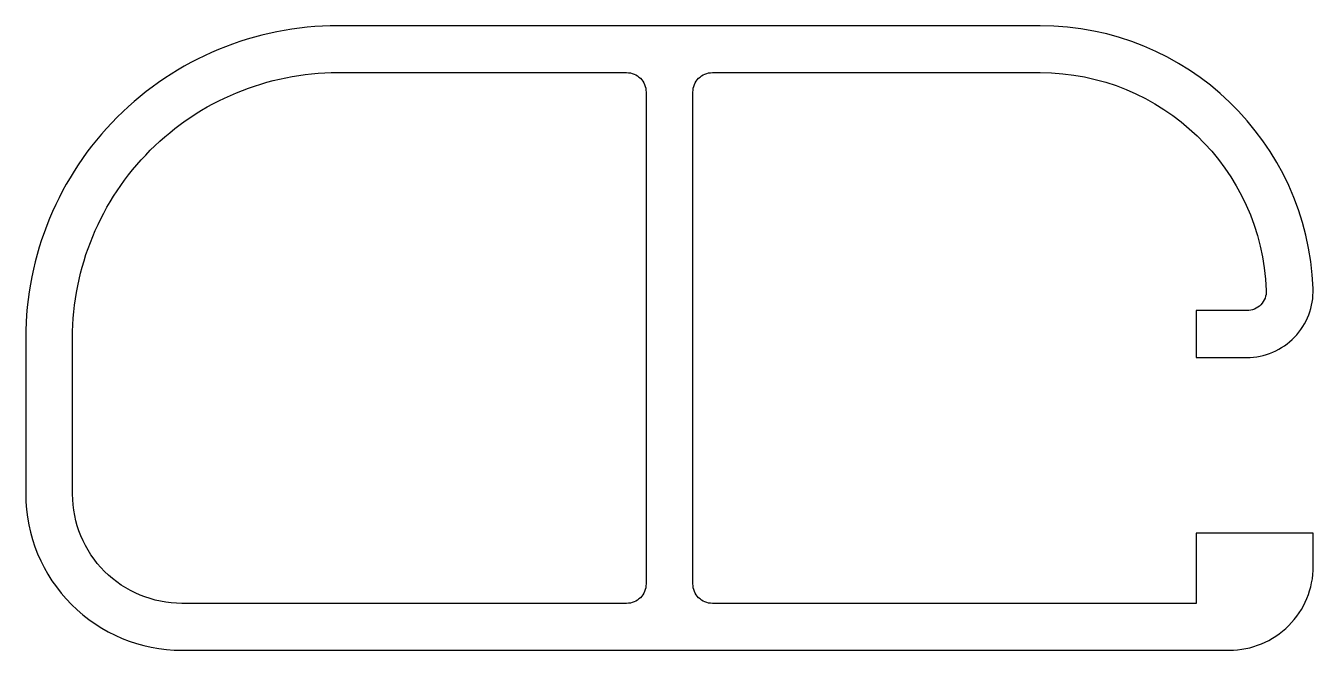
# Model space of a CAD drawing. Extents: x 1357.9 to 1390.9, y 1306.8 to 1322.8.
import ezdxf

# ---------------------------------------------------------------- set-up
doc = ezdxf.new("R2010")
doc.units = 0
doc.layers.add('ANA', color=220, linetype='CONTINUOUS')

msp = doc.modelspace()

# ---------------------------------------------------------------- linework, layer by layer
at = {"layer": 'ANA'}
for points in [[(1389.209, 1314.28, 0.425312), (1390.908, 1316.044, 0.403201), (1383.913, 1322.78), (1365.913, 1322.78, 0.414214), (1357.913, 1314.78), (1357.913, 1310.78, 0.414214), (1361.913, 1306.78), (1388.763, 1306.78, 0.414214), (1390.913, 1308.93), (1390.913, 1309.78), (1387.913, 1309.78), (1387.913, 1307.98), (1375.513, 1307.98, -0.414214), (1375.013, 1308.48), (1375.013, 1321.08, -0.414214), (1375.513, 1321.58), (1383.913, 1321.58, -0.403201), (1389.709, 1315.999, -0.425312), (1389.209, 1315.48), (1387.913, 1315.48), (1387.913, 1314.28)], [(1361.913, 1307.98, -0.414214), (1359.113, 1310.78), (1359.113, 1314.78, -0.414214), (1365.913, 1321.58), (1373.313, 1321.58, -0.414214), (1373.813, 1321.08), (1373.813, 1308.48, -0.414214), (1373.313, 1307.98)]]:
    msp.add_lwpolyline(points, format="xyb", close=True, dxfattribs=at)

doc.saveas('drawing.dxf')
